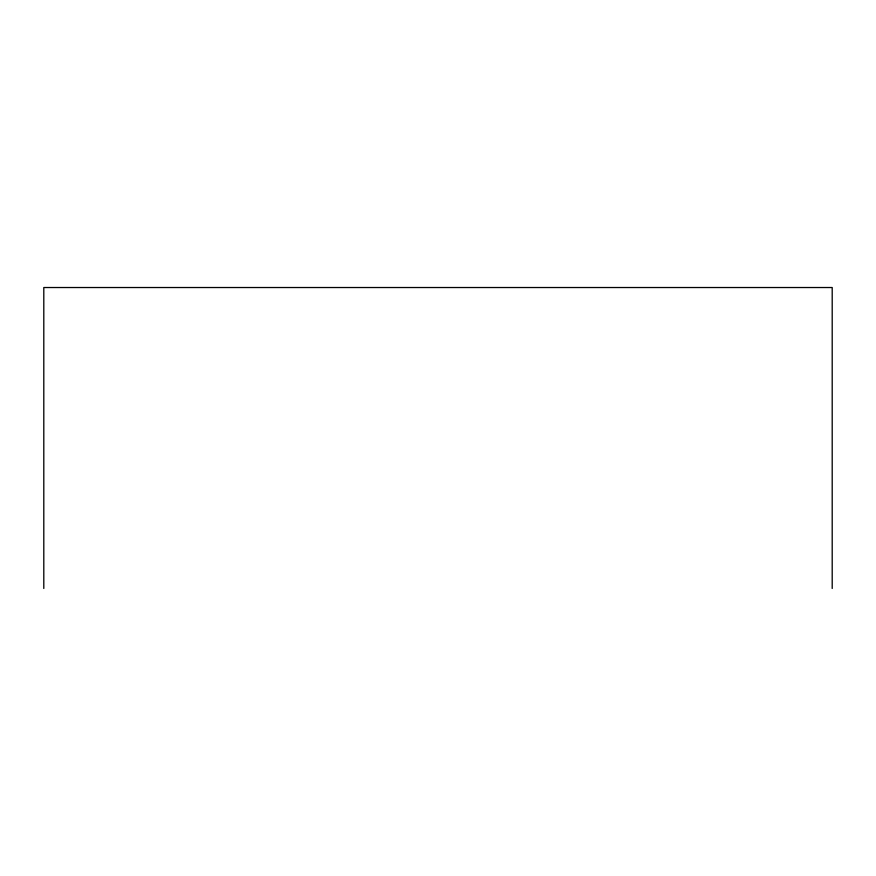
<?xml version="1.0" encoding="UTF-8"?>
<svg xmlns="http://www.w3.org/2000/svg" width="876" height="876" viewBox="0 0 876 876"><rect width="100%" height="100%" fill="white"/><g stroke="black" fill="none" stroke-linecap="round" stroke-linejoin="round"><path stroke-width="1.31" d="M832.2 588.475L832.2 287.525L43.8 287.525L43.8 588.475"/></g></svg>
